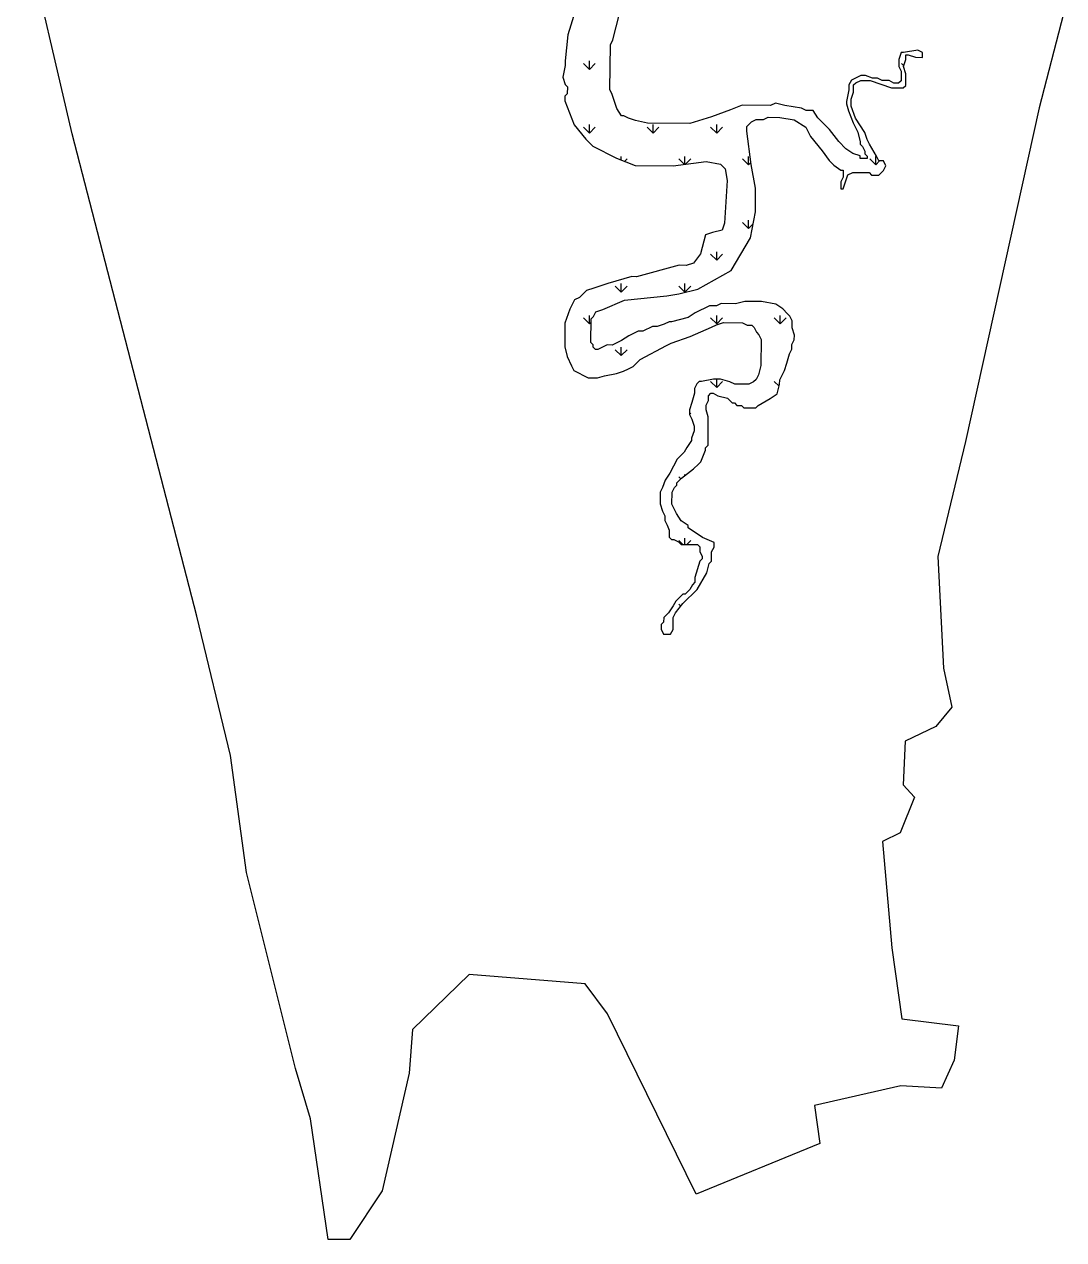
# Model space of a CAD drawing. Header units: metres. Extents: x 286358 to 288477, y 2008822 to 2012926.
# Drawn here: x 286717 to 288477, y 2008822 to 2010881 of the extents above; entities that cross this region are included whole.
import ezdxf

# ---------------------------------------------------------------- set-up
doc = ezdxf.new("R2010")
doc.units = ezdxf.units.M
doc.layers.add('MANGROOVES', color=112, linetype='Continuous')
doc.layers.add('village', color=3, linetype='Continuous')

msp = doc.modelspace()

# ---------------------------------------------------------------- linework, layer by layer
at = {"layer": 'MANGROOVES'}
for p, q in [((287713.2, 2010854.9), (287729.9, 2010918.8)), ((287649.6, 2010903.6), (287637.2, 2010863.7)), ((287637.2, 2010863.7), (287632.7, 2010819.7)), ((287709.1, 2010846.9), (287713.2, 2010854.9)), ((287708.3, 2010770.8), (287709.1, 2010846.9)), ((288201.7, 2010833.9), (288197.5, 2010821.9)), ((288205.7, 2010833.9), (288201.7, 2010833.9)), ((288229.7, 2010837.6), (288205.7, 2010833.9)), ((288209.6, 2010821.8), (288209.6, 2010829.8)), ((288209.6, 2010829.8), (288213.6, 2010829.8)), ((288213.6, 2010829.8), (288225.6, 2010825.7)), ((288237.7, 2010833.6), (288229.7, 2010837.6)), ((288237.6, 2010825.5), (288237.7, 2010833.6)), ((287632.7, 2010811.7), (287628.4, 2010791.7)), ((287632.7, 2010819.7), (287632.7, 2010811.7)), ((288197.5, 2010821.9), (288197.4, 2010809.9)), ((288197.4, 2010809.9), (288201.3, 2010801.9)), ((288205.4, 2010809.8), (288209.6, 2010821.8)), ((288209.3, 2010797.8), (288205.4, 2010809.8)), ((288225.6, 2010825.7), (288237.6, 2010825.5)), ((287628.4, 2010791.7), (287632.3, 2010779.6)), ((288117.1, 2010786.7), (288113, 2010778.7)), ((288133.2, 2010794.6), (288117.1, 2010786.7)), ((288125, 2010782.6), (288133.1, 2010786.5)), ((288133.1, 2010786.5), (288149.1, 2010786.4)), ((288141.2, 2010794.5), (288133.2, 2010794.6)), ((288153.2, 2010790.3), (288141.2, 2010794.5)), ((288149.1, 2010786.4), (288185, 2010774)), ((288161.2, 2010790.3), (288153.2, 2010790.3)), ((288169.1, 2010786.2), (288161.2, 2010790.3)), ((288181.2, 2010786.1), (288169.1, 2010786.2)), ((288189.1, 2010782), (288181.2, 2010786.1)), ((288201.3, 2010801.9), (288201.2, 2010785.9)), ((288209.1, 2010777.8), (288209.3, 2010797.8)), ((287632.3, 2010779.6), (287636.3, 2010775.6)), ((287636.3, 2010775.6), (287636.2, 2010763.5)), ((287712.3, 2010762.8), (287708.3, 2010770.8)), ((288112.9, 2010770.7), (288108.7, 2010750.7)), ((288113, 2010778.7), (288112.9, 2010770.7)), ((288116.7, 2010754.7), (288120.9, 2010766.6)), ((288120.9, 2010766.6), (288121, 2010778.7)), ((288121, 2010778.7), (288125, 2010782.6)), ((288185, 2010774), (288205.1, 2010773.8)), ((288197.1, 2010781.9), (288189.1, 2010782)), ((288201.2, 2010785.9), (288197.1, 2010781.9)), ((288205.1, 2010773.8), (288209.1, 2010777.8)), ((287632.1, 2010759.6), (287632, 2010751.6)), ((287632, 2010751.6), (287647.7, 2010711.4)), ((287636.2, 2010763.5), (287632.1, 2010759.6)), ((287716.1, 2010750.7), (287712.3, 2010762.8)), ((287720, 2010738.7), (287716.1, 2010750.7)), ((287988.5, 2010748), (287980.5, 2010744)), ((288004.5, 2010743.8), (287988.5, 2010748)), ((288108.7, 2010750.7), (288108.7, 2010746.7)), ((288108.7, 2010746.7), (288112.5, 2010734.7)), ((288116.6, 2010742.6), (288116.7, 2010754.7)), ((287727.9, 2010726.6), (287720, 2010738.7)), ((287731.9, 2010726.5), (287727.9, 2010726.6)), ((287739.9, 2010722.4), (287731.9, 2010726.5)), ((287880.1, 2010725), (287843.9, 2010713.4)), ((287912.3, 2010736.7), (287880.1, 2010725)), ((287932.4, 2010744.5), (287912.3, 2010736.7)), ((287980.5, 2010744), (287932.4, 2010744.5)), ((288032.5, 2010739.5), (288004.5, 2010743.8)), ((288040.4, 2010735.4), (288032.5, 2010739.5)), ((288052.5, 2010735.3), (288040.4, 2010735.4)), ((288060.4, 2010723.2), (288052.5, 2010735.3)), ((288112.5, 2010734.7), (288120.3, 2010714.6)), ((288124.4, 2010722.5), (288116.6, 2010742.6)), ((287647.7, 2010711.4), (287667.4, 2010687.1)), ((287751.9, 2010718.3), (287739.9, 2010722.4)), ((287771.9, 2010714.1), (287751.9, 2010718.3)), ((287843.9, 2010713.4), (287771.9, 2010714.1)), ((287940, 2010708.4), (287944.1, 2010712.3)), ((287940, 2010700.4), (287940, 2010708.4)), ((287944.1, 2010712.3), (287948.1, 2010716.3)), ((287948.1, 2010716.3), (287956.2, 2010720.2)), ((287956.2, 2010720.2), (287968.2, 2010720.1)), ((287968.2, 2010720.1), (287976.2, 2010724)), ((287976.2, 2010724), (287996.3, 2010723.8)), ((287996.3, 2010723.8), (288020.3, 2010719.6)), ((288020.3, 2010719.6), (288040.2, 2010707.4)), ((288040.2, 2010707.4), (288048, 2010691.3)), ((288080.2, 2010703), (288060.4, 2010723.2)), ((288120.3, 2010714.6), (288128.2, 2010698.5)), ((288140.2, 2010698.3), (288124.4, 2010722.5)), ((287667.4, 2010687.1), (287679.3, 2010675)), ((287947.4, 2010644.2), (287940, 2010700.4)), ((288048, 2010691.3), (288067.8, 2010667)), ((288096, 2010682.8), (288080.2, 2010703)), ((288128.2, 2010698.5), (288132, 2010682.4)), ((288144.1, 2010686.3), (288140.2, 2010698.3)), ((288148, 2010678.2), (288144.1, 2010686.3)), ((287679.3, 2010675), (287719.2, 2010654.5)), ((288067.8, 2010667), (288079.6, 2010650.9)), ((288107.9, 2010670.6), (288096, 2010682.8)), ((288119.8, 2010662.5), (288107.9, 2010670.6)), ((288132, 2010682.4), (288132, 2010678.4)), ((288132, 2010678.4), (288136, 2010674.3)), ((288136, 2010674.3), (288139.9, 2010666.3)), ((288139.9, 2010666.3), (288139.8, 2010662.3)), ((288159.8, 2010658.1), (288148, 2010678.2)), ((287719.2, 2010654.5), (287751.1, 2010642.2)), ((287751.1, 2010642.2), (287815.2, 2010641.5)), ((287815.2, 2010641.5), (287871.3, 2010649)), ((287871.3, 2010649), (287895.3, 2010644.7)), ((287895.3, 2010644.7), (287903.3, 2010636.6)), ((287955, 2010604.1), (287947.4, 2010644.2)), ((288079.6, 2010650.9), (288087.6, 2010642.8)), ((288087.6, 2010642.8), (288099.5, 2010634.6)), ((288131.8, 2010658.4), (288119.8, 2010662.5)), ((288131.8, 2010654.4), (288131.8, 2010658.4)), ((288143.8, 2010654.2), (288131.8, 2010654.4)), ((288139.8, 2010662.3), (288143.8, 2010658.2)), ((288143.8, 2010658.2), (288143.8, 2010654.2)), ((288163.8, 2010650), (288159.8, 2010658.1)), ((288171.8, 2010649.9), (288163.8, 2010650)), ((288175.7, 2010641.9), (288171.8, 2010649.9)), ((287903.3, 2010636.6), (287907.1, 2010616.6)), ((288103.4, 2010622.6), (288099.3, 2010614.6)), ((288099.5, 2010634.6), (288103.5, 2010634.6)), ((288103.2, 2010602.6), (288111.4, 2010626.5)), ((288103.5, 2010634.6), (288103.4, 2010622.6)), ((288111.4, 2010626.5), (288119.5, 2010630.4)), ((288119.5, 2010630.4), (288147.5, 2010630.2)), ((288147.5, 2010630.2), (288151.5, 2010626.1)), ((288151.5, 2010626.1), (288163.5, 2010626)), ((288163.5, 2010626), (288171.6, 2010633.9)), ((288171.6, 2010633.9), (288175.7, 2010641.9)), ((287907.1, 2010616.6), (287902.3, 2010544.5)), ((287954.6, 2010564), (287955, 2010604.1)), ((288099.3, 2010614.6), (288099.2, 2010602.6)), ((288099.2, 2010602.6), (288103.2, 2010602.6)), ((287946.1, 2010520), (287954.6, 2010564)), ((287902.3, 2010544.5), (287898.2, 2010532.5)), ((287870.1, 2010524.8), (287861.7, 2010492.8)), ((287882.1, 2010528.7), (287870.1, 2010524.8)), ((287898.2, 2010532.5), (287882.1, 2010528.7)), ((287929.8, 2010492.1), (287946.1, 2010520)), ((287861.7, 2010492.8), (287849.6, 2010476.9)), ((287913.5, 2010464.3), (287929.8, 2010492.1)), ((287825.5, 2010473.2), (287753.2, 2010453.9)), ((287837.5, 2010473.1), (287825.5, 2010473.2)), ((287849.6, 2010476.9), (287837.5, 2010473.1)), ((287885.3, 2010448.5), (287913.5, 2010464.3)), ((287705, 2010442.4), (287680.9, 2010434.6)), ((287745.2, 2010454), (287705, 2010442.4)), ((287753.2, 2010453.9), (287745.2, 2010454)), ((287857.1, 2010432.8), (287885.3, 2010448.5)), ((287656.7, 2010418.8), (287648.6, 2010414.9)), ((287668.8, 2010430.7), (287656.7, 2010418.8)), ((287680.9, 2010434.6), (287668.8, 2010430.7)), ((287732.8, 2010414), (287804.9, 2010421.3)), ((287804.9, 2010421.3), (287825, 2010425.1)), ((287825, 2010425.1), (287857.1, 2010432.8)), ((287640.5, 2010398.9), (287632.2, 2010375)), ((287644.6, 2010406.9), (287640.5, 2010398.9)), ((287648.6, 2010414.9), (287644.6, 2010406.9)), ((287684.5, 2010394.5), (287696.5, 2010398.4)), ((287696.5, 2010398.4), (287732.8, 2010414)), ((287876.9, 2010404.5), (287852.7, 2010392.8)), ((287888.9, 2010404.4), (287876.9, 2010404.5)), ((287896.9, 2010408.4), (287888.9, 2010404.4)), ((287921, 2010408.1), (287896.9, 2010408.4)), ((287937, 2010412), (287921, 2010408.1)), ((287965.1, 2010411.7), (287937, 2010412)), ((287989, 2010407.4), (287965.1, 2010411.7)), ((288001, 2010399.3), (287989, 2010407.4)), ((288008.9, 2010391.2), (288001, 2010399.3)), ((287632.2, 2010375), (287631.8, 2010334.9)), ((287676, 2010342.5), (287676.4, 2010382.5)), ((287676.4, 2010382.5), (287680.4, 2010386.5)), ((287680.4, 2010386.5), (287684.5, 2010394.5)), ((287808.5, 2010377.2), (287800.4, 2010373.3)), ((287812.5, 2010377.2), (287808.5, 2010377.2)), ((287840.6, 2010384.9), (287812.5, 2010377.2)), ((287852.7, 2010392.8), (287840.6, 2010384.9)), ((287888.6, 2010372.4), (287900.6, 2010376.3)), ((287900.6, 2010376.3), (287932.6, 2010375.9)), ((287932.6, 2010375.9), (287940.6, 2010371.9)), ((288012.9, 2010387.1), (288008.9, 2010391.2)), ((288016.8, 2010379.1), (288012.9, 2010387.1)), ((288016.7, 2010367.1), (288016.8, 2010379.1)), ((287740.2, 2010353.9), (287728.1, 2010346)), ((287756.3, 2010361.7), (287740.2, 2010353.9)), ((287764.3, 2010361.6), (287756.3, 2010361.7)), ((287780.4, 2010369.5), (287764.3, 2010361.6)), ((287788.4, 2010369.4), (287780.4, 2010369.5)), ((287800.4, 2010373.3), (287788.4, 2010369.4)), ((287844.3, 2010352.8), (287880.5, 2010368.5)), ((287880.5, 2010368.5), (287888.6, 2010372.4)), ((287940.6, 2010371.9), (287948.6, 2010371.8)), ((287948.6, 2010371.8), (287952.6, 2010367.7)), ((287952.6, 2010367.7), (287956.5, 2010359.7)), ((287956.5, 2010359.7), (287960.5, 2010355.6)), ((287960.5, 2010355.6), (287964.4, 2010347.6)), ((288020.6, 2010355), (288016.7, 2010367.1)), ((288020.5, 2010347), (288020.6, 2010355)), ((287631.8, 2010334.9), (287635.7, 2010318.9)), ((287679.9, 2010338.4), (287676, 2010342.5)), ((287679.9, 2010334.4), (287679.9, 2010338.4)), ((287683.8, 2010330.4), (287679.9, 2010334.4)), ((287703.9, 2010338.2), (287687.8, 2010330.4)), ((287712, 2010338.1), (287703.9, 2010338.2)), ((287720, 2010342), (287712, 2010338.1)), ((287728.1, 2010346), (287720, 2010342)), ((287759.8, 2010313.6), (287804.1, 2010337.2)), ((287804.1, 2010337.2), (287812.1, 2010341.1)), ((287812.1, 2010341.1), (287844.3, 2010352.8)), ((287964.4, 2010347.6), (287964, 2010303.5)), ((288016.3, 2010331), (288016.4, 2010339)), ((288016.4, 2010339), (288020.5, 2010347)), ((287635.7, 2010318.9), (287643.5, 2010302.8)), ((287687.8, 2010330.4), (287683.8, 2010330.4)), ((287747.6, 2010301.7), (287759.8, 2010313.6)), ((288008.1, 2010307.1), (288012.2, 2010323)), ((288012.2, 2010323), (288016.3, 2010331)), ((287643.5, 2010302.8), (287647.4, 2010294.7)), ((287647.4, 2010294.7), (287671.3, 2010282.4)), ((287719.5, 2010290), (287731.5, 2010293.9)), ((287731.5, 2010293.9), (287739.6, 2010297.8)), ((287739.6, 2010297.8), (287747.6, 2010301.7)), ((287964, 2010303.5), (287959.8, 2010287.5)), ((287995.8, 2010279.1), (288003.9, 2010295.1)), ((288003.9, 2010295.1), (288008.1, 2010307.1)), ((287671.3, 2010282.4), (287687.4, 2010282.3)), ((287687.4, 2010282.3), (287699.4, 2010286.2)), ((287699.4, 2010286.2), (287719.5, 2010290)), ((287855.5, 2010272.6), (287851.4, 2010264.6)), ((287859.5, 2010276.5), (287855.5, 2010272.6)), ((287863.5, 2010276.5), (287859.5, 2010276.5)), ((287883.6, 2010280.3), (287863.5, 2010276.5)), ((287895.6, 2010280.2), (287883.6, 2010280.3)), ((287911.6, 2010276), (287895.6, 2010280.2)), ((287919.6, 2010271.9), (287911.6, 2010276)), ((287943.6, 2010271.7), (287919.6, 2010271.9)), ((287951.7, 2010275.6), (287943.6, 2010271.7)), ((287955.7, 2010279.6), (287951.7, 2010275.6)), ((287959.8, 2010287.5), (287955.7, 2010279.6)), ((287995.7, 2010271.1), (287995.8, 2010279.1)), ((287851.3, 2010256.6), (287847.2, 2010240.6)), ((287851.4, 2010264.6), (287851.3, 2010256.6)), ((287875.2, 2010244.3), (287875.3, 2010252.3)), ((287875.3, 2010252.3), (287879.4, 2010256.3)), ((287879.4, 2010256.3), (287883.4, 2010256.3)), ((287883.4, 2010256.3), (287891.3, 2010252.2)), ((287891.3, 2010252.2), (287907.3, 2010248)), ((287979.4, 2010247.3), (287991.5, 2010255.2)), ((287991.5, 2010255.2), (287995.7, 2010271.1)), ((287847.2, 2010240.6), (287843, 2010228.6)), ((287871.1, 2010236.3), (287875.2, 2010244.3)), ((287871.1, 2010228.3), (287871.1, 2010236.3)), ((287907.3, 2010248), (287915.2, 2010239.9)), ((287915.2, 2010239.9), (287919.2, 2010239.9)), ((287919.2, 2010239.9), (287923.2, 2010235.8)), ((287923.2, 2010235.8), (287931.2, 2010235.7)), ((287931.2, 2010235.7), (287935.2, 2010231.7)), ((287935.2, 2010231.7), (287955.2, 2010231.5)), ((287955.2, 2010231.5), (287959.3, 2010235.4)), ((287959.3, 2010235.4), (287979.4, 2010247.3)), ((287843, 2010228.6), (287842.9, 2010220.6)), ((287842.9, 2010220.6), (287846.9, 2010212.6)), ((287846.9, 2010212.6), (287850.8, 2010200.5)), ((287874.9, 2010216.3), (287871.1, 2010228.3)), ((287874.5, 2010168.2), (287874.9, 2010216.3)), ((287850.7, 2010192.5), (287846.5, 2010180.5)), ((287850.8, 2010200.5), (287850.7, 2010192.5)), ((287846.5, 2010176.5), (287838.4, 2010164.6)), ((287846.5, 2010180.5), (287846.5, 2010176.5)), ((287826.2, 2010148.7), (287822.1, 2010144.7)), ((287834.3, 2010156.6), (287826.2, 2010148.7)), ((287838.4, 2010164.6), (287834.3, 2010156.6)), ((287862.2, 2010140.3), (287870.4, 2010160.2)), ((287870.4, 2010164.2), (287874.5, 2010168.2)), ((287870.4, 2010160.2), (287870.4, 2010164.2)), ((287822.1, 2010144.7), (287809.9, 2010120.8)), ((287829.8, 2010112.6), (287850, 2010128.4)), ((287850, 2010128.4), (287858.1, 2010136.3)), ((287858.1, 2010136.3), (287862.2, 2010140.3)), ((287801.8, 2010108.9), (287797.6, 2010096.9)), ((287809.9, 2010120.8), (287801.8, 2010108.9)), ((287821.7, 2010104.6), (287825.8, 2010108.6)), ((287825.8, 2010108.6), (287829.8, 2010112.6)), ((287793.5, 2010088.9), (287793.3, 2010068.9)), ((287797.6, 2010096.9), (287793.5, 2010088.9)), ((287813.4, 2010068.7), (287813.6, 2010088.7)), ((287813.6, 2010088.7), (287817.7, 2010096.7)), ((287817.7, 2010096.7), (287821.7, 2010100.6)), ((287821.7, 2010100.6), (287821.7, 2010104.6)), ((287793.3, 2010068.9), (287797.2, 2010056.8)), ((287821.2, 2010052.6), (287813.4, 2010068.7)), ((287797.2, 2010056.8), (287801.1, 2010048.8)), ((287801.1, 2010048.8), (287801.1, 2010040.8)), ((287829.1, 2010040.5), (287821.2, 2010052.6)), ((287801.1, 2010040.8), (287805, 2010032.7)), ((287805, 2010032.7), (287808.9, 2010024.6)), ((287808.9, 2010024.6), (287808.8, 2010012.6)), ((287841, 2010032.3), (287829.1, 2010040.5)), ((287841, 2010028.3), (287841, 2010032.3)), ((287864.9, 2010012.1), (287841, 2010028.3)), ((287808.8, 2010012.6), (287812.8, 2010008.6)), ((287812.8, 2010008.6), (287816.8, 2010008.5)), ((287816.8, 2010008.5), (287824.7, 2010004.5)), ((287824.7, 2010004.5), (287828.7, 2010000.4)), ((287884.8, 2010003.8), (287864.9, 2010012.1)), ((287884.7, 2009995.8), (287884.8, 2010003.8)), ((287828.7, 2010000.4), (287856.7, 2010000.1)), ((287856.7, 2010000.1), (287860.7, 2009996.1)), ((287860.7, 2009996.1), (287860.6, 2009988.1)), ((287860.6, 2009988.1), (287864.5, 2009980)), ((287880.5, 2009971.8), (287880.6, 2009987.9)), ((287880.6, 2009987.9), (287884.7, 2009995.8)), ((287860.4, 2009972), (287852.2, 2009944.1)), ((287864.5, 2009976), (287860.4, 2009972)), ((287864.5, 2009980), (287864.5, 2009976)), ((287872.3, 2009951.9), (287876.4, 2009967.9)), ((287876.4, 2009967.9), (287880.5, 2009971.8)), ((287852.2, 2009944.1), (287852.1, 2009936.1)), ((287856, 2009924), (287872.3, 2009951.9)), ((287843.9, 2009924.1), (287839.9, 2009920.2)), ((287848, 2009932.1), (287843.9, 2009924.1)), ((287847.9, 2009916.1), (287856, 2009924)), ((287852.1, 2009936.1), (287848, 2009932.1)), ((287819.7, 2009904.4), (287815.6, 2009896.4)), ((287831.8, 2009916.2), (287819.7, 2009904.4)), ((287831.7, 2009900.2), (287839.8, 2009908.2)), ((287835.8, 2009916.2), (287831.8, 2009916.2)), ((287839.9, 2009920.2), (287835.8, 2009916.2)), ((287839.8, 2009908.2), (287847.9, 2009916.1)), ((287807.5, 2009884.4), (287799.4, 2009876.5)), ((287815.6, 2009896.4), (287807.5, 2009884.4)), ((287815.4, 2009876.4), (287819.5, 2009884.3)), ((287819.5, 2009884.3), (287831.7, 2009900.2)), ((287795.3, 2009864.5), (287795.2, 2009856.5)), ((287799.3, 2009868.5), (287795.3, 2009864.5)), ((287799.4, 2009876.5), (287799.3, 2009868.5)), ((287815.2, 2009856.3), (287815.4, 2009876.4)), ((287795.2, 2009856.5), (287799.1, 2009848.5)), ((287799.1, 2009848.5), (287811.1, 2009848.4)), ((287811.1, 2009848.4), (287815.2, 2009856.3))]:
    msp.add_line(p, q, dxfattribs=at)
at = {"layer": 'MANGROOVES', "linetype": 'Continuous'}
for p, q in [((287673.5, 2010805.1), (287663.4, 2010815.2)), ((287673.5, 2010805.1), (287673.5, 2010819.4)), ((287673.5, 2010805.1), (287683.6, 2010815.2)), ((288206, 2010811.4), (288202.2, 2010815.2)), ((287673.5, 2010697.3), (287663.4, 2010707.4)), ((287673.5, 2010697.3), (287673.5, 2010711.6)), ((287673.5, 2010697.3), (287683.6, 2010707.4)), ((287781.3, 2010697.3), (287771.2, 2010707.4)), ((287781.3, 2010697.3), (287781.3, 2010711.6)), ((287781.3, 2010697.3), (287791.4, 2010707.4)), ((287889.1, 2010697.3), (287878.9, 2010707.4)), ((287889.1, 2010697.3), (287889.1, 2010711.6)), ((287889.1, 2010697.3), (287899.2, 2010707.4)), ((287727.4, 2010651.4), (287727.4, 2010657.7)), ((287733.1, 2010649.1), (287737.5, 2010653.5)), ((287834.5, 2010644.1), (287825.1, 2010653.5)), ((287835.2, 2010644.2), (287835.2, 2010657.7)), ((287836.1, 2010644.3), (287845.3, 2010653.5)), ((287942.9, 2010643.4), (287932.8, 2010653.5)), ((287942.9, 2010643.4), (287942.9, 2010657.7)), ((287942.9, 2010643.4), (287947, 2010647.5)), ((288158.5, 2010643.4), (288148.4, 2010653.5)), ((288158.5, 2010643.4), (288158.5, 2010657.7)), ((288158.5, 2010643.4), (288165, 2010650)), ((287942.9, 2010535.7), (287932.8, 2010545.8)), ((287942.9, 2010535.7), (287942.9, 2010549.9)), ((287942.9, 2010535.7), (287950.6, 2010543.3)), ((287889.1, 2010481.8), (287878.9, 2010491.9)), ((287889.1, 2010481.8), (287889.1, 2010496.1)), ((287889.1, 2010481.8), (287899.2, 2010491.9)), ((287727.4, 2010427.9), (287717.3, 2010438)), ((287727.4, 2010427.9), (287727.4, 2010442.2)), ((287727.4, 2010427.9), (287737.5, 2010438)), ((287835.2, 2010427.9), (287825.1, 2010438)), ((287835.2, 2010427.9), (287835.2, 2010442.2)), ((287835.2, 2010427.9), (287845.3, 2010438)), ((287673.5, 2010374), (287663.4, 2010384.1)), ((287673.5, 2010374), (287673.5, 2010388.3)), ((287673.5, 2010374), (287676.3, 2010376.8)), ((287889.1, 2010374), (287878.9, 2010384.1)), ((287889.1, 2010374), (287889.1, 2010388.3)), ((287889.1, 2010374), (287899.2, 2010384.1)), ((287996.8, 2010374), (287986.7, 2010384.1)), ((287996.8, 2010374), (287996.8, 2010388.3)), ((287996.8, 2010374), (288006.9, 2010384.1)), ((287727.4, 2010320.1), (287727.4, 2010334.4)), ((287727.4, 2010320.1), (287717.3, 2010330.2)), ((287727.4, 2010320.1), (287737.5, 2010330.2)), ((287889.1, 2010266.3), (287878.9, 2010276.4)), ((287889.1, 2010266.3), (287889.1, 2010280.2)), ((287889.1, 2010266.3), (287899.2, 2010276.4)), ((287994.9, 2010268.2), (287986.7, 2010276.4)), ((287843.1, 2010220.3), (287845.3, 2010222.5)), ((287828.5, 2010111.3), (287825.1, 2010114.7)), ((287835.2, 2010116.8), (287835.2, 2010118.9)), ((287831.6, 2010000.4), (287825.1, 2010006.9)), ((287835.2, 2010000.3), (287835.2, 2010011.1)), ((287838.6, 2010000.3), (287845.3, 2010006.9)), ((287828.4, 2009895.9), (287825.1, 2009899.2))]:
    msp.add_line(p, q, dxfattribs=at)
at = {"layer": 'village', "color": 3}
msp.add_polyline3d([(288476.6, 2010899.3, 0), (288434.9, 2010740, 0), (288310.5, 2010174.5, 0), (288263.6, 2009980.1, 0), (288273.3, 2009790.7, 0), (288287.2, 2009724.4, 0), (288260.1, 2009691.6, 0), (288208, 2009667, 0), (288205.1, 2009593.1, 0), (288223.8, 2009572.3, 0), (288200, 2009511.9, 0), (288169.7, 2009497.2, 0), (288185.6, 2009317.1, 0), (288202.4, 2009196.7, 0), (288298.5, 2009184.7, 0), (288291.5, 2009126.7, 0), (288270, 2009079.3, 0), (288200.7, 2009083, 0), (288054.8, 2009049.6, 0), (288063.7, 2008985.2, 0), (287854.5, 2008899.6, 0), (287704.5, 2009205, 0), (287666.3, 2009255.7, 0), (287470, 2009271.8, 0), (287374, 2009178.2, 0), (287368.6, 2009104.5, 0), (287322.9, 2008905.4, 0), (287268.1, 2008822.4, 0), (287231.2, 2008822.7, 0), (287201.3, 2009027, 0), (287175.7, 2009112.2, 0), (287093.1, 2009444.7, 0), (287065.8, 2009642.4, 0), (287009.1, 2009878.9, 0), (286797.7, 2010696.2, 0), (286716.8, 2011043.2, 0)], dxfattribs=at)

doc.saveas('drawing.dxf')
